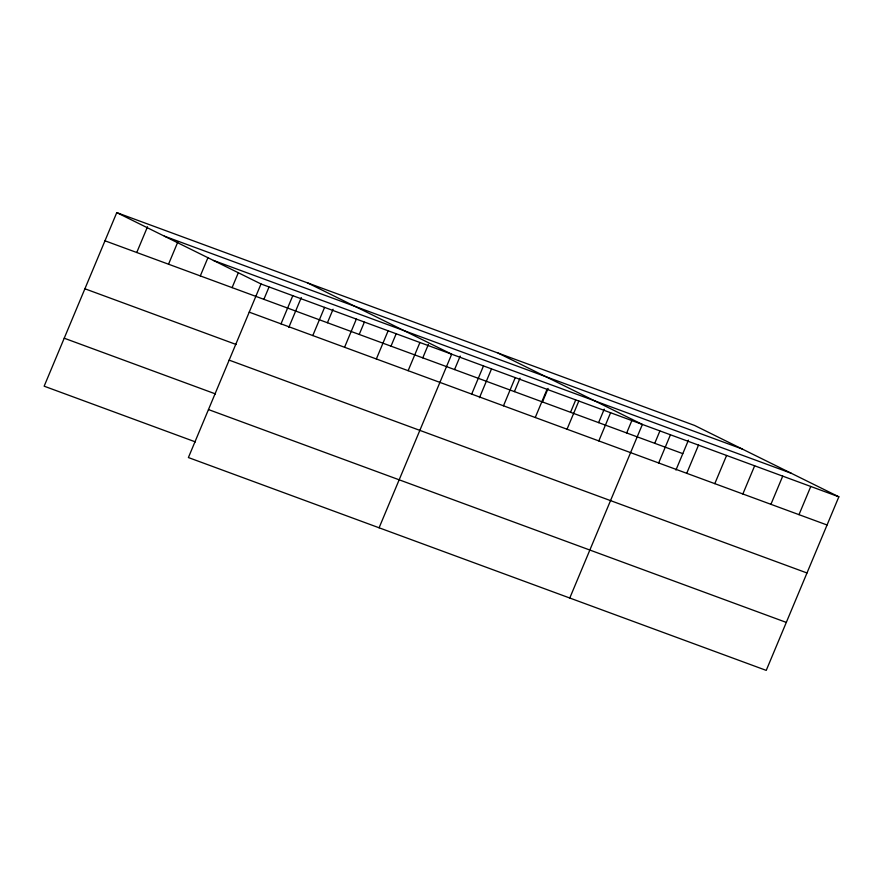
<?xml version="1.0" encoding="UTF-8"?>
<svg xmlns="http://www.w3.org/2000/svg" width="883" height="883" viewBox="0 0 883 883"><rect width="100%" height="100%" fill="white"/><g stroke="black" fill="none" stroke-linecap="round" stroke-linejoin="round"><path stroke-width="1.32" d="M116.766 212.615L261.015 283.973L188.399 457.549L766.234 670.385L838.85 496.809L694.601 425.451L116.766 212.615L44.15 386.191L195.43 441.908M136.755 252.505L147.516 226.765M168.532 264.205L177.759 242.152M200.309 275.915L208.002 257.538M232.097 287.626L238.244 272.913M263.874 299.326L269.006 287.074M281.004 323.862L292.792 295.673M288.785 327.45L301.291 297.549M312.792 335.562L324.58 307.383M327.438 322.736L333.079 309.26M344.569 347.273L356.357 319.083M359.215 334.447L364.348 322.196M376.346 358.984L388.134 330.794M391.003 346.147L396.125 333.895M408.134 370.683L419.922 342.505M422.78 357.858L428.421 344.381M379.094 527.791L451.699 354.204L307.45 282.847M454.557 369.569L460.198 356.081M471.688 394.094L483.487 365.915M479.48 397.681L491.467 369.017M503.476 405.805L515.264 377.615M514.403 391.611L520.043 378.134M535.253 417.504L547.041 389.326M542.471 401.942L548.111 388.465M570.539 412.284L575.672 400.032M567.029 429.215L578.829 401.025M598.608 422.626L604.248 409.138M598.817 440.926L610.606 412.736M626.676 432.957L632.316 419.48M569.778 598.023L642.383 424.447L498.133 353.09M654.745 443.299L659.866 431.047M658.663 462.968L670.451 434.778M675.937 470.054L688.442 440.153M686.731 473.299L698.519 445.12M714.8 483.641L726.588 455.462M742.857 493.983L754.656 465.794M770.925 504.314L782.713 476.136M798.994 514.657L810.782 486.467M164.359 236.158L742.195 448.994M213.41 260.419L791.245 473.266M261.015 283.973L838.85 496.809M104.967 240.794L682.802 453.641M249.227 312.152L827.062 524.999M84.9 288.774L236.18 344.502M229.15 360.132L806.985 572.979M64.216 338.211L215.496 393.928M208.476 409.569L786.312 622.405"/></g></svg>
